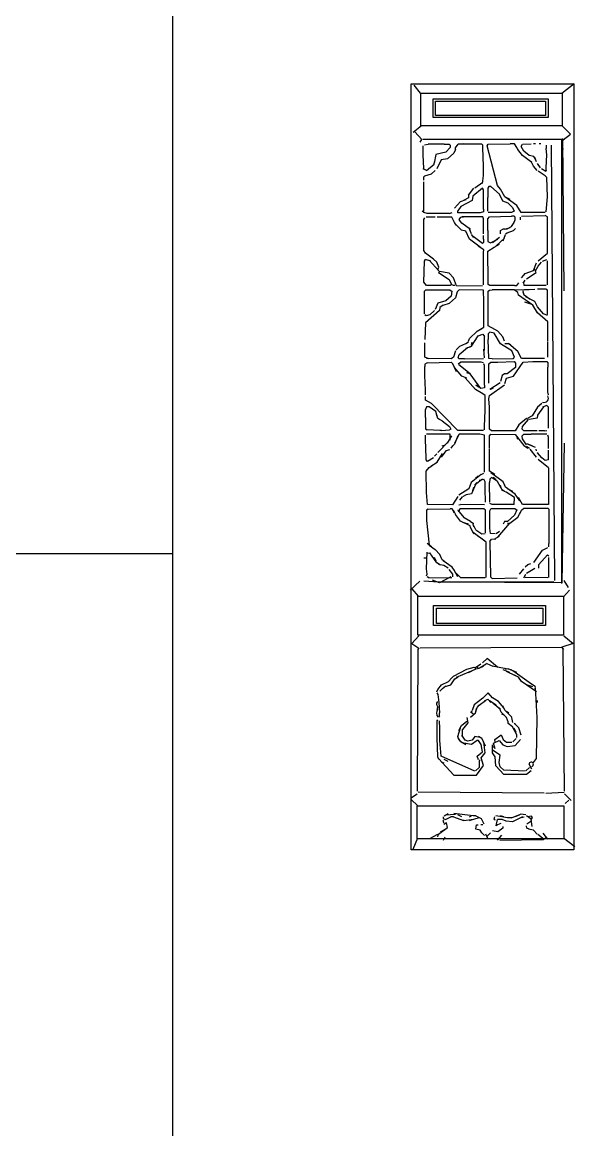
# Model space of a CAD drawing. Extents: x 12262 to 40734, y 30451 to 49613.
# Drawn here: x 34857 to 36654, y 37279 to 40881 of the extents above; entities that cross this region are included whole.
import ezdxf

# ---------------------------------------------------------------- set-up
doc = ezdxf.new("R2010")
doc.units = 0
doc.header["$LTSCALE"] = 0.85
doc.header["$MEASUREMENT"] = 0
doc.layers.get('0').update_dxf_attribs({"linetype": 'CONTINUOUS'})
doc.layers.add('www.cad-blocks.net', color=7, linetype='CONTINUOUS')

# ---------------------------------------------------------------- blocks, each defined once
blk = doc.blocks.new('A$C1A240ADF')
for p, q in [((3.4, 0), (3.4, 2491.6)), ((3.4, 2491.6), (532.2, 2491.6)), ((12.2, 2486.8), (33.2, 2460.7)), ((494, 2460.7), (534.1, 2492.1)), ((532.2, 2491.6), (532.2, 0)), ((34.7, 2354.7), (34.7, 2461)), ((34.7, 2461), (494.9, 2461)), ((494.9, 2461), (494.9, 2354.7)), ((75.6, 2381.4), (75.6, 2442.9)), ((75.6, 2442.9), (448.6, 2442.9)), ((83, 2387.9), (83, 2434.3)), ((83, 2434.3), (440, 2434.3)), ((440, 2434.3), (440, 2387.9)), ((448.6, 2442.9), (448.6, 2381.4)), ((448.6, 2381.4), (75.6, 2381.4)), ((440, 2387.9), (83, 2387.9)), ((36.7, 2354.2), (10.5, 2333.2)), ((494.9, 2354.7), (34.7, 2354.7)), ((521.9, 2328), (494, 2355.9)), ((38.4, 2310.5), (15.7, 2335)), ((33.2, 2301.8), (38.4, 2310.5)), ((494, 2310.5), (41.9, 2310.5)), ((492.8, 2306.5), (492.8, 866.3)), ((497.5, 2277.4), (494, 2310.5)), ((501.6, 1817.7), (496.3, 2313.4)), ((497.5, 2308.8), (521.9, 2328)), ((43.1, 2265.2), (43.1, 2289.6)), ((46.6, 2293.1), (58.9, 2294.8)), ((64.1, 2294.8), (58.9, 2294.8)), ((81.5, 2294.8), (64.1, 2294.8)), ((97.3, 2294.8), (81.5, 2294.8)), ((111.2, 2294.8), (97.3, 2294.8)), ((111.2, 2294.8), (126.9, 2294.8)), ((130.4, 2284.4), (116.5, 2268.6)), ((126.9, 2294.8), (130.4, 2291.3)), ((130.4, 2291.3), (130.4, 2284.4)), ((147.9, 2277.4), (142.6, 2265.2)), ((147.9, 2282.6), (156.6, 2294.8)), ((147.9, 2277.4), (147.9, 2282.6)), ((163.6, 2294.8), (156.6, 2294.8)), ((233.4, 2294.8), (163.6, 2294.8)), ((182.8, 2294.8), (174.1, 2296.6)), ((236.9, 2291.3), (233.4, 2294.8)), ((236.9, 2282.6), (236.9, 2291.3)), ((238.6, 2223.3), (236.9, 2282.6)), ((250.9, 2289.6), (254.4, 2294.8)), ((284, 2160.4), (250.9, 2289.6)), ((254.4, 2294.8), (325.9, 2296.6)), ((339.9, 2296.6), (325.9, 2296.6)), ((346.9, 2284.4), (339.9, 2296.6)), ((353.8, 2272.1), (345.1, 2287.8)), ((366.1, 2258.2), (350.4, 2277.4)), ((360.8, 2287.8), (366.1, 2294.8)), ((369.6, 2272.1), (360.8, 2287.8)), ((366.1, 2294.8), (394, 2296.6)), ((387, 2258.2), (369.6, 2272.1)), ((408, 2296.6), (401, 2296.6)), ((425.4, 2296.6), (420.2, 2296.6)), ((442.9, 2291.3), (442.9, 2280.9)), ((444.6, 2259.9), (442.9, 2280.9)), ((470.8, 875.7), (460.3, 2291.3)), ((43.1, 2259.9), (43.1, 2265.2)), ((44.9, 2216.3), (43.1, 2259.9)), ((83.3, 2261.7), (78.1, 2233.7)), ((78.1, 2230.2), (79.8, 2237.2)), ((116.5, 2268.6), (83.3, 2261.7)), ((100.7, 2244.2), (86.8, 2214.5)), ((121.7, 2247.7), (100.7, 2244.2)), ((142.6, 2265.2), (121.7, 2247.7)), ((395.7, 2235.5), (366.1, 2258.2)), ((402.7, 2254.7), (387, 2258.2)), ((401, 2223.3), (394, 2239)), ((408, 2246), (402.7, 2254.7)), ((411.5, 2237.2), (406.2, 2251.2)), ((442.9, 2218), (444.6, 2259.9)), ((43.1, 2214.5), (44.9, 2216.3)), ((53.6, 2209.3), (43.1, 2214.5)), ((48.4, 2191.8), (69.3, 2198.8)), ((53.6, 2209.3), (78.1, 2230.2)), ((69.3, 2198.8), (81.5, 2209.3)), ((238.6, 2212.8), (238.6, 2223.3)), ((238.6, 2193.6), (238.6, 2212.8)), ((413.2, 2209.3), (401, 2223.3)), ((423.7, 2218), (414.9, 2232)), ((439.4, 2191.8), (416.7, 2207.6)), ((441.1, 2205.8), (427.2, 2214.5)), ((442.9, 2209.3), (441.1, 2205.8)), ((442.9, 2209.3), (442.9, 2218)), ((44.9, 2188.4), (48.4, 2191.8)), ((44.9, 2177.9), (44.9, 2188.4)), ((44.9, 2163.9), (44.9, 2172.6)), ((44.9, 2113.3), (44.9, 2163.9)), ((210.7, 2153.4), (236.9, 2170.9)), ((235.2, 2167.4), (238.6, 2193.6)), ((444.6, 2186.6), (439.4, 2191.8)), ((446.4, 2123.8), (444.6, 2186.6)), ((189.8, 2129), (207.2, 2151.7)), ((189.8, 2129), (189.8, 2120.3)), ((203.7, 2125.5), (202, 2111.5)), ((235.2, 2151.7), (203.7, 2125.5)), ((238.6, 2146.5), (235.2, 2151.7)), ((238.6, 2083.6), (238.6, 2146.5)), ((256.1, 2156.9), (252.6, 2151.7)), ((252.6, 2151.7), (252.6, 2122)), ((263.1, 2156.9), (256.1, 2156.9)), ((291, 2132.5), (263.1, 2156.9)), ((294.5, 2148.2), (284, 2160.4)), ((301.5, 2109.8), (291, 2132.5)), ((308.5, 2123.8), (294.5, 2148.2)), ((44.9, 2097.6), (44.9, 2113.3)), ((44.9, 2076.6), (44.9, 2097.6)), ((144.4, 2087.1), (163.6, 2108.1)), ((165.3, 2092.3), (154.9, 2078.4)), ((163.6, 2108.1), (182.8, 2115)), ((202, 2111.5), (165.3, 2092.3)), ((189.8, 2120.3), (174.1, 2111.5)), ((252.6, 2116.8), (252.6, 2122)), ((252.6, 2088.9), (252.6, 2116.8)), ((318.9, 2102.8), (301.5, 2109.8)), ((346.9, 2095.8), (308.5, 2123.8)), ((325.9, 2115), (312, 2122)), ((318.9, 2102.8), (332.9, 2088.9)), ((360.8, 2073.1), (346.9, 2095.8)), ((442.9, 2074.9), (446.4, 2123.8)), ((44.9, 2073.1), (39.7, 2076.6)), ((55.4, 2069.7), (44.9, 2073.1)), ((44.9, 2050.5), (48.4, 2055.7)), ((81.5, 2057.4), (51.9, 2057.4)), ((128.7, 2069.7), (55.4, 2069.7)), ((135.7, 2057.4), (88.5, 2057.4)), ((128.7, 2069.7), (137.4, 2073.1)), ((144.4, 2040), (135.7, 2057.4)), ((154.9, 2071.4), (154.9, 2078.4)), ((228.2, 2071.4), (154.9, 2071.4)), ((160.1, 2050.5), (165.3, 2057.4)), ((165.3, 2057.4), (174.1, 2059.2)), ((195, 2059.2), (168.8, 2059.2)), ((236.9, 2059.2), (195, 2059.2)), ((238.6, 2074.9), (228.2, 2071.4)), ((238.6, 2052.2), (236.9, 2059.2)), ((238.6, 2083.6), (238.6, 2074.9)), ((252.6, 2081.9), (252.6, 2088.9)), ((252.6, 2076.6), (252.6, 2081.9)), ((252.6, 2052.2), (257.8, 2059.2)), ((329.4, 2073.1), (254.4, 2073.1)), ((257.8, 2059.2), (329.4, 2060.9)), ((338.1, 2076.6), (329.4, 2073.1)), ((338.1, 2060.9), (329.4, 2060.9)), ((332.9, 2088.9), (338.1, 2076.6)), ((341.6, 2057.4), (338.1, 2060.9)), ((341.6, 2048.7), (341.6, 2057.4)), ((359.1, 2048.7), (359.1, 2057.4)), ((367.8, 2073.1), (360.8, 2073.1)), ((362.6, 2060.9), (439.4, 2062.7)), ((439.4, 2073.1), (367.8, 2073.1)), ((446.4, 2059.2), (439.4, 2062.7)), ((446.4, 1940.5), (446.4, 2059.2)), ((44.9, 2045.2), (44.9, 2050.5)), ((44.9, 2026), (44.9, 2045.2)), ((44.9, 2019), (44.9, 2026)), ((44.9, 1987.6), (44.9, 2019)), ((149.6, 2031.3), (144.4, 2040)), ((167.1, 2015.5), (146.1, 2036.5)), ((163.6, 2043.5), (160.1, 2050.5)), ((168.8, 2038.2), (163.6, 2043.5)), ((196.8, 2017.3), (168.8, 2038.2)), ((200.2, 2003.3), (191.5, 2024.3)), ((238.6, 2047), (238.6, 2052.2)), ((238.6, 2020.8), (238.6, 2047)), ((238.6, 2015.5), (238.6, 2020.8)), ((252.6, 2040), (252.6, 2052.2)), ((252.6, 2022.5), (252.6, 2040)), ((252.6, 2013.8), (252.6, 2022.5)), ((294.5, 2013.8), (301.5, 2019)), ((308.5, 2019), (301.5, 2019)), ((308.5, 2019), (325.9, 2024.3)), ((313.7, 2019), (329.4, 2027.8)), ((329.4, 2027.8), (338.1, 2040)), ((336.4, 2036.5), (341.6, 2048.7)), ((336.4, 2013.8), (343.4, 2020.8)), ((44.9, 1949.2), (44.9, 1987.6)), ((181, 2012.1), (167.1, 2015.5)), ((193.3, 1985.9), (181, 2012.1)), ((228.2, 1959.7), (193.3, 1985.9)), ((207.2, 1991.1), (200.2, 2001.6)), ((235.2, 1971.9), (205.5, 1994.6)), ((238.6, 2003.3), (238.6, 2015.5)), ((238.6, 1985.9), (238.6, 1998.1)), ((238.6, 1985.9), (238.6, 1975.4)), ((252.6, 2013.8), (252.6, 1978.9)), ((261.3, 1973.7), (285.8, 1985.9)), ((268.3, 1975.4), (291, 1992.9)), ((280.5, 1964.9), (306.7, 1989.4)), ((294.5, 2003.3), (294.5, 2013.8)), ((303.2, 1980.6), (310.2, 2001.6)), ((310.2, 2003.3), (315.4, 2006.8)), ((315.4, 2006.8), (336.4, 2013.8)), ((50.1, 1940.5), (44.9, 1949.2)), ((240.4, 1951), (221.2, 1963.2)), ((238.6, 1975.4), (235.2, 1971.9)), ((238.6, 1944), (240.4, 1951)), ((252.6, 1978.9), (261.3, 1973.7)), ((252.6, 1947.5), (273.6, 1959.7)), ((252.6, 1926.5), (252.6, 1947.5)), ((273.6, 1959.7), (291, 1970.2)), ((44.9, 1846.2), (46.6, 1914.3)), ((46.6, 1914.3), (50.1, 1919.5)), ((76.3, 1921.3), (50.1, 1940.5)), ((67.6, 1914.3), (50.1, 1919.5)), ((93.8, 1882.9), (62.3, 1917.8)), ((86.8, 1910.8), (76.3, 1921.3)), ((93.8, 1895.1), (86.8, 1910.8)), ((238.6, 1933.5), (238.6, 1944)), ((238.6, 1928.3), (238.6, 1933.5)), ((238.6, 1919.5), (238.6, 1928.3)), ((238.6, 1909.1), (238.6, 1919.5)), ((238.6, 1846.2), (238.6, 1909.1)), ((254.4, 1870.7), (252.6, 1926.5)), ((401, 1884.6), (411.5, 1909.1)), ((416.7, 1916), (446.4, 1940.5)), ((416.7, 1898.6), (427.2, 1910.8)), ((430.7, 1914.3), (444.6, 1919.5)), ((446.4, 1879.4), (446.4, 1916)), ((90.3, 1886.4), (93.8, 1895.1)), ((95.5, 1881.1), (92, 1877.6)), ((92, 1877.6), (126.9, 1855)), ((126.9, 1875.9), (95.5, 1881.1)), ((140.9, 1860.2), (126.9, 1875.9)), ((369.6, 1868.9), (374.8, 1874.2)), ((374.8, 1874.2), (401, 1884.6)), ((378.3, 1856.7), (409.7, 1877.6)), ((409.7, 1877.6), (404.5, 1888.1)), ((408, 1882.9), (416.7, 1898.6)), ((446.4, 1872.4), (446.4, 1879.4)), ((53.6, 1835.8), (44.9, 1846.2)), ((126.9, 1855), (133.9, 1841)), ((133.9, 1839.2), (130.4, 1835.8)), ((140.9, 1835.8), (133.9, 1839.2)), ((151.4, 1834), (140.9, 1860.2)), ((238.6, 1837.5), (238.6, 1851.5)), ((254.4, 1865.4), (254.4, 1870.7)), ((254.4, 1848), (254.4, 1865.4)), ((254.4, 1839.2), (254.4, 1848)), ((259.6, 1835.8), (254.4, 1839.2)), ((346.9, 1835.8), (353.8, 1844.5)), ((362.6, 1860.2), (369.6, 1868.9)), ((367.8, 1842.7), (374.8, 1853.2)), ((371.3, 1835.8), (369.6, 1846.2)), ((446.4, 1842.7), (446.4, 1872.4)), ((446.4, 1837.5), (446.4, 1842.7)), ((46.6, 1816.6), (50.1, 1820)), ((46.6, 1743.2), (46.6, 1816.6)), ((130.4, 1820), (50.1, 1820)), ((130.4, 1835.8), (53.6, 1835.8)), ((133.9, 1800.8), (116.5, 1785.1)), ((130.4, 1820), (135.7, 1816.6)), ((135.7, 1816.6), (133.9, 1800.8)), ((146.1, 1835.8), (140.9, 1835.8)), ((153.1, 1814.8), (147.9, 1795.6)), ((151.4, 1834), (235.2, 1835.8)), ((160.1, 1821.8), (153.1, 1814.8)), ((238.6, 1820), (160.1, 1821.8)), ((240.4, 1783.4), (238.6, 1820)), ((254.4, 1816.6), (257.8, 1820)), ((254.4, 1704.8), (254.4, 1816.6)), ((257.8, 1820), (266.6, 1821.8)), ((339.9, 1835.8), (259.6, 1835.8)), ((273.6, 1821.8), (266.6, 1821.8)), ((322.4, 1821.8), (273.6, 1821.8)), ((331.2, 1821.8), (322.4, 1821.8)), ((338.1, 1821.8), (331.2, 1821.8)), ((338.1, 1821.8), (406.2, 1823.5)), ((350.4, 1813.1), (338.1, 1821.8)), ((339.9, 1835.8), (346.9, 1835.8)), ((352.1, 1804.3), (350.4, 1813.1)), ((399.2, 1771.2), (352.1, 1804.3)), ((371.3, 1804.3), (367.8, 1818.3)), ((371.3, 1804.3), (367.8, 1813.1)), ((369.6, 1821.8), (406.2, 1823.5)), ((442.9, 1835.8), (371.3, 1835.8)), ((390.5, 1790.4), (371.3, 1804.3)), ((441.1, 1823.5), (414.9, 1823.5)), ((446.4, 1820), (441.1, 1823.5)), ((446.4, 1811.3), (446.4, 1820)), ((446.4, 1806.1), (446.4, 1811.3)), ((446.4, 1786.9), (446.4, 1806.1)), ((90.3, 1778.2), (81.5, 1757.2)), ((116.5, 1785.1), (90.3, 1778.2)), ((107.7, 1771.2), (97.3, 1764.2)), ((107.7, 1771.2), (128.7, 1778.2)), ((147.9, 1795.6), (128.7, 1778.2)), ((240.4, 1778.2), (240.4, 1783.4)), ((240.4, 1750.2), (240.4, 1778.2)), ((392.2, 1774.7), (373, 1781.6)), ((406.2, 1783.4), (376.5, 1799.1)), ((414.9, 1746.7), (399.2, 1771.2)), ((406.2, 1783.4), (401, 1785.1)), ((414.9, 1765.9), (406.2, 1783.4)), ((434.1, 1743.2), (414.9, 1765.9)), ((446.4, 1741.5), (446.4, 1786.9)), ((51.9, 1736.3), (48.4, 1739.7)), ((95.5, 1753.7), (50.1, 1713.6)), ((64.1, 1739.7), (51.9, 1736.3)), ((79.8, 1753.7), (64.1, 1739.7)), ((97.3, 1764.2), (95.5, 1753.7)), ((240.4, 1704.8), (240.4, 1750.2)), ((448.1, 1717.1), (414.9, 1746.7)), ((446.4, 1738), (434.1, 1743.2)), ((50.1, 1713.6), (48.4, 1659.5)), ((217.7, 1687.4), (240.4, 1699.6)), ((228.2, 1692.6), (236.9, 1697.9)), ((240.4, 1699.6), (240.4, 1704.8)), ((285.8, 1687.4), (254.4, 1704.8)), ((270.1, 1696.1), (259.6, 1701.3)), ((448.1, 1708.3), (448.1, 1717.1)), ((448.1, 1699.6), (448.1, 1708.3)), ((448.1, 1694.4), (448.1, 1699.6)), ((448.1, 1654.2), (448.1, 1694.4)), ((189.8, 1654.2), (193.3, 1662.9)), ((193.3, 1662.9), (217.7, 1687.4)), ((200.2, 1638.5), (221.2, 1671.7)), ((221.2, 1671.7), (236.9, 1676.9)), ((236.9, 1676.9), (242.1, 1669.9)), ((242.1, 1624.5), (242.1, 1669.9)), ((259.6, 1683.9), (254.4, 1678.7)), ((254.4, 1678.7), (254.4, 1659.5)), ((256.1, 1598.4), (254.4, 1659.5)), ((273.6, 1680.4), (259.6, 1683.9)), ((294.5, 1645.5), (273.6, 1680.4)), ((301.5, 1668.2), (285.8, 1687.4)), ((306.7, 1654.2), (301.5, 1668.2)), ((48.4, 1640.3), (48.4, 1649)), ((48.4, 1635), (48.4, 1640.3)), ((48.4, 1619.3), (48.4, 1635)), ((147.9, 1622.8), (140.9, 1601.9)), ((149.6, 1626.3), (161.8, 1638.5)), ((160.1, 1610.6), (186.3, 1633.3)), ((161.8, 1638.5), (181, 1647.2)), ((181, 1647.2), (189.8, 1652.5)), ((182.8, 1631.5), (196.8, 1636.8)), ((193.3, 1635), (200.2, 1638.5)), ((200.2, 1643.7), (202, 1650.7)), ((242.1, 1600.1), (240.4, 1628)), ((331.2, 1622.8), (294.5, 1645.5)), ((320.7, 1645.5), (308.5, 1645.5)), ((327.7, 1642), (318.9, 1647.2)), ((350.4, 1621.1), (320.7, 1645.5)), ((339.9, 1601.9), (331.2, 1622.8)), ((362.6, 1598.4), (350.4, 1621.1)), ((448.1, 1647.2), (448.1, 1652.5)), ((448.1, 1636.8), (448.1, 1647.2)), ((448.1, 1601.9), (448.1, 1636.8)), ((48.4, 1601.9), (48.4, 1619.3)), ((60.6, 1596.6), (48.4, 1601.9)), ((133.9, 1596.6), (53.6, 1598.4)), ((55.4, 1584.4), (133.9, 1586.1)), ((140.9, 1601.9), (133.9, 1596.6)), ((139.1, 1580.9), (133.9, 1586.1)), ((156.6, 1600.1), (160.1, 1610.6)), ((160.1, 1596.6), (156.6, 1600.1)), ((156.6, 1580.9), (163.6, 1586.1)), ((170.6, 1596.6), (160.1, 1596.6)), ((172.3, 1586.1), (163.6, 1586.1)), ((177.5, 1596.6), (170.6, 1596.6)), ((188, 1586.1), (172.3, 1586.1)), ((177.5, 1596.6), (238.6, 1598.4)), ((200.2, 1586.1), (188, 1586.1)), ((217.7, 1586.1), (200.2, 1586.1)), ((222.9, 1586.1), (217.7, 1586.1)), ((231.7, 1586.1), (222.9, 1586.1)), ((238.6, 1584.4), (231.7, 1586.1)), ((266.6, 1596.6), (256.1, 1598.4)), ((256.1, 1580.9), (263.1, 1586.1)), ((263.1, 1586.1), (285.8, 1586.1)), ((266.6, 1596.6), (336.4, 1598.4)), ((285.8, 1586.1), (338.1, 1587.9)), ((336.4, 1598.4), (339.9, 1601.9)), ((336.4, 1540.8), (367.8, 1586.1)), ((338.1, 1587.9), (343.4, 1582.7)), ((371.3, 1598.4), (362.6, 1598.4)), ((367.8, 1586.1), (399.2, 1587.9)), ((413.2, 1598.4), (371.3, 1598.4)), ((399.2, 1587.9), (444.6, 1587.9)), ((437.6, 1598.4), (414.9, 1598.4)), ((444.6, 1587.9), (448.1, 1584.4)), ((55.4, 1584.4), (48.4, 1579.2)), ((48.4, 1579.2), (48.4, 1572.2)), ((48.4, 1556.5), (48.4, 1572.2)), ((48.4, 1542.5), (48.4, 1556.5)), ((151.4, 1554.7), (139.1, 1580.9)), ((168.8, 1540.8), (144.4, 1568.7)), ((195, 1547.7), (158.3, 1577.4)), ((195, 1547.7), (184.5, 1551.2)), ((242.1, 1575.7), (240.4, 1580.9)), ((242.1, 1516.3), (242.1, 1575.7)), ((256.1, 1518.1), (256.1, 1580.9)), ((343.4, 1568.7), (315.4, 1547.7)), ((343.4, 1582.7), (343.4, 1568.7)), ((448.1, 1584.4), (448.1, 1570.4)), ((448.1, 1539), (448.1, 1570.4)), ((50.1, 1495.4), (48.4, 1542.5)), ((184.5, 1533.8), (168.8, 1540.8)), ((212.5, 1497.1), (179.3, 1535.5)), ((229.9, 1500.6), (195, 1547.7)), ((242.1, 1511.1), (242.1, 1516.3)), ((257.8, 1477.9), (306.7, 1512.8)), ((259.6, 1498.9), (292.8, 1519.8)), ((299.7, 1542.5), (294.5, 1523.3)), ((306.7, 1547.7), (299.7, 1542.5)), ((315.4, 1547.7), (306.7, 1547.7)), ((308.5, 1516.3), (313.7, 1533.8)), ((313.7, 1533.8), (336.4, 1540.8)), ((448.1, 1532), (448.1, 1539)), ((448.1, 1511.1), (448.1, 1532)), ((50.1, 1479.7), (50.1, 1495.4)), ((236.9, 1483.2), (212.5, 1497.1)), ((224.7, 1504.1), (214.2, 1511.1)), ((242.1, 1502.4), (229.9, 1500.6)), ((243.9, 1477.9), (236.9, 1483.2)), ((242.1, 1511.1), (242.1, 1502.4)), ((243.9, 1469.2), (243.9, 1477.9)), ((256.1, 1467.4), (257.8, 1477.9)), ((263.1, 1498.9), (271.8, 1502.4)), ((448.1, 1490.1), (448.1, 1511.1)), ((449.9, 1479.7), (448.1, 1490.1)), ((50.1, 1462.2), (50.1, 1474.4)), ((69.3, 1451.7), (50.1, 1462.2)), ((53.6, 1441.3), (50.1, 1432.5)), ((62.3, 1441.3), (53.6, 1441.3)), ((83.3, 1425.6), (62.3, 1441.3)), ((154.9, 1364.5), (69.3, 1451.7)), ((243.9, 1441.3), (243.9, 1469.2)), ((243.9, 1429), (243.9, 1441.3)), ((257.8, 1439.5), (256.1, 1467.4)), ((428.9, 1451.7), (414.9, 1439.5)), ((434.1, 1441.3), (414.9, 1413.3)), ((444.6, 1444.8), (430.7, 1439.5)), ((449.9, 1439.5), (444.6, 1444.8)), ((50.1, 1406.4), (50.1, 1432.5)), ((50.1, 1406.4), (50.1, 1369.7)), ((88.5, 1409.8), (83.3, 1425.6)), ((90.3, 1402.9), (86.8, 1415.1)), ((242.1, 1378.4), (243.9, 1429)), ((257.8, 1434.3), (257.8, 1439.5)), ((257.8, 1368), (257.8, 1434.3)), ((397.5, 1411.6), (383.5, 1404.6)), ((414.9, 1439.5), (397.5, 1411.6)), ((414.9, 1413.3), (413.2, 1404.6)), ((449.9, 1371.4), (449.9, 1439.5)), ((50.1, 1369.7), (55.4, 1366.2)), ((95.5, 1399.4), (90.3, 1402.9)), ((104.2, 1395.9), (95.5, 1399.4)), ((104.2, 1395.9), (128.7, 1376.7)), ((128.7, 1376.7), (132.2, 1368)), ((242.1, 1366.2), (242.1, 1378.4)), ((353.8, 1381.9), (341.6, 1362.7)), ((378.3, 1402.9), (353.8, 1381.9)), ((364.3, 1368), (366.1, 1376.7)), ((366.1, 1376.7), (385.3, 1399.4)), ((385.3, 1399.4), (378.3, 1402.9)), ((413.2, 1404.6), (387, 1399.4)), ((50.1, 1343.5), (50.1, 1348.8)), ((50.1, 1334.8), (50.1, 1343.5)), ((51.9, 1275.4), (50.1, 1334.8)), ((130.4, 1352.2), (53.6, 1352.2)), ((97.3, 1364.5), (55.4, 1366.2)), ((102.5, 1364.5), (97.3, 1364.5)), ((102.5, 1364.5), (128.7, 1366.2)), ((121.7, 1322.6), (135.7, 1347)), ((132.2, 1368), (128.7, 1366.2)), ((130.4, 1333), (130.4, 1352.2)), ((160.1, 1352.2), (144.4, 1322.6)), ((154.9, 1347), (144.4, 1319.1)), ((238.6, 1364.5), (154.9, 1364.5)), ((167.1, 1352.2), (160.1, 1352.2)), ((179.3, 1352.2), (167.1, 1352.2)), ((184.5, 1352.2), (179.3, 1352.2)), ((212.5, 1352.2), (184.5, 1352.2)), ((221.2, 1352.2), (212.5, 1352.2)), ((226.4, 1352.2), (221.2, 1352.2)), ((242.1, 1348.8), (226.4, 1352.2)), ((242.1, 1338.3), (242.1, 1348.8)), ((242.1, 1292.9), (242.1, 1338.3)), ((264.8, 1362.7), (257.8, 1368)), ((257.8, 1347), (263.1, 1352.2)), ((257.8, 1305.1), (257.8, 1347)), ((263.1, 1352.2), (341.6, 1350.5)), ((298, 1362.7), (264.8, 1362.7)), ((303.2, 1362.7), (298, 1362.7)), ((308.5, 1362.7), (303.2, 1362.7)), ((341.6, 1362.7), (308.5, 1362.7)), ((341.6, 1350.5), (369.6, 1315.6)), ((350.4, 1334.8), (346.9, 1345.3)), ((369.6, 1362.7), (364.3, 1368)), ((364.3, 1347), (369.6, 1352.2)), ((366.1, 1336.5), (364.3, 1347)), ((378.3, 1317.3), (366.1, 1336.5)), ((413.2, 1362.7), (369.6, 1362.7)), ((369.6, 1352.2), (394, 1352.2)), ((444.6, 1352.2), (394, 1352.2)), ((432.4, 1362.7), (418.4, 1362.7)), ((437.6, 1362.7), (432.4, 1362.7)), ((437.6, 1362.7), (444.6, 1364.5)), ((449.9, 1341.8), (448.1, 1348.8)), ((449.9, 1319.1), (449.9, 1341.8)), ((90.3, 1292.9), (125.2, 1327.8)), ((116.5, 1298.1), (100.7, 1277.2)), ((104.2, 1313.8), (114.7, 1317.3)), ((128.7, 1301.6), (116.5, 1298.1)), ((133.9, 1306.9), (139.1, 1313.8)), ((144.4, 1319.1), (139.1, 1313.8)), ((257.8, 1271.9), (257.8, 1303.4)), ((369.6, 1315.6), (383.5, 1306.9)), ((388.8, 1305.1), (378.3, 1312.1)), ((408, 1308.6), (380, 1320.8)), ((397.5, 1313.8), (383.5, 1319.1)), ((411.5, 1277.2), (390.5, 1303.4)), ((411.5, 1298.1), (409.7, 1303.4)), ((449.9, 1305.1), (449.9, 1319.1)), ((449.9, 1292.9), (449.9, 1299.9)), ((501, 1322.6), (494, 868.7)), ((51.9, 1268.5), (51.9, 1275.4)), ((57.1, 1263.2), (51.9, 1268.5)), ((76.3, 1275.4), (57.1, 1263.2)), ((67.6, 1247.5), (88.5, 1261.5)), ((79.8, 1280.7), (86.8, 1287.7)), ((88.5, 1261.5), (106, 1289.4)), ((242.1, 1287.7), (242.1, 1292.9)), ((242.1, 1228.3), (242.1, 1287.7)), ((257.8, 1256.2), (257.8, 1278.9)), ((418.4, 1285.9), (414.9, 1292.9)), ((428.9, 1275.4), (414.9, 1291.1)), ((449.9, 1242.3), (416.7, 1270.2)), ((439.4, 1266.7), (428.9, 1275.4)), ((449.9, 1268.5), (439.4, 1266.7)), ((449.9, 1287.7), (449.9, 1292.9)), ((449.9, 1268.5), (449.9, 1287.7)), ((51.9, 1231.8), (62.3, 1244)), ((53.6, 1162), (51.9, 1231.8)), ((62.3, 1244), (71.1, 1249.3)), ((231.7, 1221.3), (240.4, 1224.8)), ((257.8, 1242.3), (257.8, 1256.2)), ((257.8, 1231.8), (257.8, 1242.3)), ((275.3, 1221.3), (257.8, 1231.8)), ((303.2, 1196.9), (263.1, 1226.6)), ((449.9, 1242.3), (449.9, 1123.6)), ((198.5, 1195.1), (191.5, 1174.2)), ((231.7, 1221.3), (198.5, 1195.1)), ((210.7, 1186.4), (217.7, 1195.1)), ((212.5, 1209.1), (221.2, 1216.1)), ((235.2, 1205.6), (212.5, 1188.2)), ((224.7, 1202.1), (240.4, 1205.6)), ((243.9, 1196.9), (240.4, 1205.6)), ((243.9, 1181.2), (243.9, 1196.9)), ((259.6, 1205.6), (257.8, 1195.1)), ((259.6, 1130.6), (257.8, 1195.1)), ((264.8, 1210.9), (259.6, 1205.6)), ((284, 1198.6), (264.8, 1210.9)), ((280.5, 1203.9), (270.1, 1210.9)), ((301.5, 1167.2), (284, 1198.6)), ((310.2, 1179.4), (303.2, 1196.9)), ((57.1, 1123.6), (53.6, 1162)), ((191.5, 1174.2), (158.3, 1153.3)), ((182.8, 1155), (170.6, 1148)), ((200.2, 1158.5), (182.8, 1155)), ((212.5, 1188.2), (200.2, 1158.5)), ((203.7, 1169), (207.2, 1179.4)), ((243.9, 1174.2), (243.9, 1181.2)), ((245.6, 1130.6), (243.9, 1174.2)), ((296.2, 1177.7), (294.5, 1184.7)), ((306.7, 1165.5), (299.7, 1170.7)), ((310.2, 1179.4), (306.7, 1188.2)), ((312, 1163.7), (306.7, 1165.5)), ((341.6, 1156.7), (310.2, 1179.4)), ((339.9, 1146.3), (312, 1163.7)), ((334.6, 1165.5), (317.2, 1174.2)), ((357.3, 1135.8), (341.6, 1156.7)), ((139.1, 1121.8), (57.1, 1123.6)), ((139.1, 1121.8), (156.6, 1149.8)), ((158.3, 1121.8), (163.6, 1123.6)), ((161.8, 1137.5), (170.6, 1148)), ((242.1, 1121.8), (163.6, 1123.6)), ((266.6, 1123.6), (259.6, 1127.1)), ((338.1, 1123.6), (266.6, 1123.6)), ((338.1, 1123.6), (339.9, 1146.3)), ((366.1, 1123.6), (352.1, 1146.3)), ((449.9, 1123.6), (366.1, 1123.6)), ((58.9, 1107.9), (53.6, 1104.4)), ((53.6, 1104.4), (53.6, 1071.2)), ((58.9, 1107.9), (130.4, 1109.6)), ((137.4, 1109.6), (130.4, 1109.6)), ((144.4, 1095.6), (137.4, 1109.6)), ((151.4, 1085.2), (140.9, 1104.4)), ((163.6, 1069.5), (147.9, 1090.4)), ((158.3, 1099.1), (156.6, 1106.1)), ((161.8, 1109.6), (158.3, 1100.9)), ((158.3, 1100.9), (175.8, 1079.9)), ((240.4, 1109.6), (161.8, 1109.6)), ((245.6, 1104.4), (240.4, 1109.6)), ((245.6, 1031.1), (245.6, 1104.4)), ((259.6, 1102.6), (263.1, 1109.6)), ((259.6, 1078.2), (259.6, 1102.6)), ((341.6, 1109.6), (263.1, 1109.6)), ((339.9, 1088.7), (317.2, 1067.7)), ((324.2, 1062.5), (350.4, 1081.7)), ((346.9, 1106.1), (339.9, 1088.7)), ((341.6, 1109.6), (346.9, 1106.1)), ((350.4, 1081.7), (355.6, 1092.2)), ((355.6, 1092.2), (359.1, 1097.4)), ((359.1, 1097.4), (362.6, 1104.4)), ((362.6, 1104.4), (369.6, 1111.4)), ((369.6, 1111.4), (448.1, 1111.4)), ((448.1, 1111.4), (451.6, 1107.9)), ((451.6, 1107.9), (451.6, 996.2)), ((53.6, 1071.2), (62.3, 990.9)), ((195, 1053.8), (163.6, 1069.5)), ((196.8, 1067.7), (175.8, 1079.9)), ((189.8, 1059), (175.8, 1064.2)), ((196.8, 1048.5), (195, 1053.8)), ((196.8, 1067.7), (205.5, 1062.5)), ((205.5, 1032.8), (196.8, 1048.5)), ((205.5, 1062.5), (205.5, 1059)), ((207.2, 1050.3), (205.5, 1059)), ((214.2, 1041.5), (207.2, 1053.8)), ((259.6, 1073), (259.6, 1078.2)), ((259.6, 1052), (259.6, 1073)), ((259.6, 1046.8), (259.6, 1052)), ((261.3, 1029.3), (259.6, 1046.8)), ((285.8, 1017.1), (324.2, 1062.5)), ((306.7, 1067.7), (303.2, 1059)), ((317.2, 1067.7), (306.7, 1067.7)), ((318.9, 1059), (318.9, 1064.2)), ((209, 1027.6), (203.7, 1034.6)), ((247.4, 1001.4), (205.5, 1032.8)), ((214.2, 1041.5), (233.4, 1027.6)), ((236.9, 1010.1), (221.2, 1018.8)), ((233.4, 1027.6), (243.9, 1029.3)), ((259.6, 1003.1), (264.8, 1010.1)), ((277, 1027.6), (261.3, 1029.3)), ((264.8, 1010.1), (278.8, 1011.9)), ((273.6, 1010.1), (291, 1020.6)), ((280.5, 1029.3), (291, 1036.3)), ((69.3, 985.7), (55.4, 996.2)), ((62.3, 990.9), (81.5, 977)), ((97.3, 961.2), (81.5, 977)), ((247.4, 942), (247.4, 1001.4)), ((259.6, 1003.1), (261.3, 887.9)), ((402.7, 935.1), (430.7, 975.2)), ((430.7, 975.2), (448.1, 983.9)), ((451.6, 985.7), (451.6, 996.2)), ((51.9, 949), (44.9, 949)), ((53.6, 914.1), (55.4, 968.2)), ((55.4, 964.7), (64.1, 966.5)), ((86.8, 933.3), (64.1, 966.5)), ((85, 938.6), (79.8, 950.8)), ((104.2, 943.8), (97.3, 961.2)), ((111.2, 938.6), (104.2, 943.8)), ((137.4, 919.4), (107.7, 940.3)), ((247.4, 919.4), (247.4, 942)), ((418.4, 928.1), (446.4, 959.5)), ((446.4, 959.5), (451.6, 956)), ((451.6, 943.8), (451.6, 950.8)), ((451.6, 924.6), (451.6, 943.8)), ((55.4, 896.7), (53.6, 914.1)), ((99, 926.3), (86.8, 933.3)), ((109.5, 924.6), (92, 928.1)), ((123.4, 915.9), (109.5, 924.6)), ((139.1, 896.7), (126.9, 912.4)), ((144.4, 908.9), (137.4, 919.4)), ((154.9, 887.9), (142.6, 912.4)), ((247.4, 886.2), (247.4, 919.4)), ((355.6, 896.7), (369.6, 914.1)), ((374.8, 921.1), (383.5, 928.1)), ((378.3, 900.1), (406.2, 915.9)), ((383.5, 928.1), (392.2, 931.6)), ((418.4, 915.9), (418.4, 928.1)), ((451.6, 912.4), (451.6, 924.6)), ((451.6, 903.6), (451.6, 912.4)), ((451.6, 886.2), (451.6, 903.6)), ((0, 844.3), (31.4, 874)), ((92, 870.5), (44.9, 874)), ((53.6, 891.4), (55.4, 896.7)), ((60.6, 884.4), (55.4, 887.9)), ((60.6, 884.4), (135.7, 886.2)), ((96, 868.7), (73.3, 877.5)), ((97.3, 870.5), (92, 870.5)), ((132.7, 887.9), (96, 868.7)), ((104.2, 870.5), (97.3, 870.5)), ((121.7, 870.5), (104.2, 870.5)), ((494, 868.7), (120.4, 870.5)), ((216, 870.5), (121.7, 870.5)), ((139.1, 887.9), (139.1, 896.7)), ((165.3, 884.4), (149.6, 900.1)), ((243.9, 884.4), (165.3, 884.4)), ((228.2, 870.5), (216, 870.5)), ((467.3, 872.2), (228.2, 870.5)), ((261.3, 887.9), (266.6, 882.7)), ((266.6, 882.7), (348.6, 884.4)), ((369.6, 884.4), (376.5, 896.7)), ((448.1, 884.4), (374.8, 886.2)), ((514.9, 853), (501, 875.7)), ((27.9, 825.1), (7, 849.5)), ((499.2, 823.3), (518.4, 844.3)), ((25.1, 698.5), (25.1, 824.9)), ((25.1, 824.9), (498.8, 824.9)), ((76.5, 729.8), (76.5, 795)), ((76.5, 795), (440.9, 795)), ((440.9, 795), (440.9, 729.8)), ((498.8, 824.9), (498.8, 698.5)), ((85.6, 736.9), (85.6, 785.9)), ((85.6, 785.9), (432.1, 785.9)), ((432.1, 785.9), (432.1, 736.9)), ((440.9, 729.8), (76.5, 729.8)), ((432.1, 736.9), (85.6, 736.9)), ((28.5, 696.8), (5.5, 671.9)), ((498.8, 698.5), (25.1, 698.5)), ((500.4, 696.8), (530.8, 671.9)), ((5.5, 671.9), (28.5, 655.9)), ((24.4, 191.5), (26.2, 652.3)), ((26.2, 652.3), (29.7, 657.5)), ((33.2, 657.5), (492.2, 659.3)), ((492.2, 659.3), (499.2, 652.3)), ((530.8, 671.9), (493.5, 659.3)), ((502.7, 191.5), (497.5, 655.8)), ((250.9, 622.6), (235.2, 608.6)), ((284, 594.7), (250.9, 622.6)), ((140.9, 565), (184.5, 587.7)), ((151.4, 561.5), (212.5, 587.7)), ((184.5, 587.7), (209, 594.7)), ((189.8, 577.2), (202, 582.5)), ((209, 594.7), (214.2, 589.4)), ((212.5, 592.9), (229.9, 605.2)), ((214.2, 589.4), (224.7, 591.2)), ((221.2, 591.2), (216, 596.4)), ((224.7, 591.2), (238.6, 598.2)), ((228.2, 592.9), (247.4, 605.2)), ((263.1, 599.9), (249.1, 606.9)), ((270.1, 596.4), (263.1, 599.9)), ((329.4, 586), (266.6, 598.2)), ((324.2, 577.2), (303.2, 586)), ((312, 586), (310.2, 591.2)), ((343.4, 566.8), (313.7, 580.7)), ((346.9, 577.2), (318.9, 589.4)), ((387, 544.1), (334.6, 582.5)), ((102.5, 537.1), (125.2, 547.6)), ((125.2, 547.6), (135.7, 559.8)), ((132.2, 537.1), (146.1, 556.3)), ((135.7, 559.8), (140.9, 565)), ((146.1, 556.3), (156.6, 563.3)), ((352.1, 561.5), (339.9, 568.5)), ((362.6, 547.6), (352.1, 561.5)), ((411.5, 514.4), (362.6, 547.6)), ((408, 530.1), (387, 544.1)), ((86.8, 514.4), (90.3, 521.4)), ((86.8, 510.9), (90.3, 505.7)), ((90.3, 521.4), (102.5, 537.1)), ((90.3, 505.7), (93.8, 479.5)), ((97.3, 516.1), (106, 524.9)), ((106, 524.9), (116.5, 533.6)), ((111.2, 530.1), (132.2, 537.1)), ((254.4, 510.9), (236.9, 493.4)), ((268.3, 495.2), (254.4, 510.9)), ((399.2, 530.1), (378.3, 537.1)), ((408, 528.4), (404.5, 524.9)), ((413.2, 430.6), (408, 528.4)), ((86.8, 477.7), (90.3, 483)), ((86.8, 472.5), (86.8, 477.7)), ((90.3, 465.5), (86.8, 472.5)), ((93.8, 479.5), (95.5, 446.3)), ((209, 472.5), (202, 453.3)), ((236.9, 493.4), (209, 472.5)), ((217.7, 463.8), (224.7, 470.7)), ((224.7, 470.7), (245.6, 486.5)), ((242.1, 484.7), (252.6, 489.9)), ((252.6, 489.9), (263.1, 479.5)), ((280.5, 470.7), (257.8, 484.7)), ((287.5, 483), (268.3, 495.2)), ((294.5, 456.8), (270.1, 476)), ((305, 462), (287.5, 483)), ((308.5, 455), (301.5, 469)), ((414.9, 479.5), (414.9, 486.5)), ((86.8, 446.3), (90.3, 458.5)), ((88.5, 437.6), (86.8, 446.3)), ((88.5, 453.3), (90.3, 465.5)), ((92, 432.3), (88.5, 437.6)), ((90.3, 465.5), (95.5, 463.8)), ((95.5, 435.8), (92, 432.3)), ((95.5, 435.8), (95.5, 446.3)), ((205.5, 442.8), (196.8, 448.1)), ((196.8, 432.3), (212.5, 446.3)), ((200.2, 448.1), (202, 453.3)), ((212.5, 446.3), (217.7, 463.8)), ((214.2, 451.5), (216, 460.3)), ((296.2, 448.1), (291, 462)), ((313.7, 430.6), (296.2, 448.1)), ((308.5, 437.6), (298, 441.1)), ((331.2, 432.3), (308.5, 455)), ((320.7, 444.6), (313.7, 449.8)), ((88.5, 420.1), (90.3, 423.6)), ((88.5, 413.1), (88.5, 420.1)), ((88.5, 371.3), (88.5, 413.1)), ((95.5, 414.9), (95.5, 420.1)), ((97.3, 400.9), (95.5, 414.9)), ((97.3, 355.5), (97.3, 400.9)), ((154.9, 369.5), (163.6, 397.4)), ((158.3, 388.7), (167.1, 404.4)), ((167.1, 404.4), (184.5, 418.4)), ((188, 413.1), (170.6, 392.2)), ((184.5, 430.6), (188, 413.1)), ((317.2, 421.9), (313.7, 430.6)), ((318.9, 416.6), (317.2, 421.9)), ((318.9, 411.4), (318.9, 416.6)), ((332.9, 400.9), (318.9, 411.4)), ((334.6, 414.9), (331.2, 430.6)), ((346.9, 374.7), (332.9, 400.9)), ((343.4, 407.9), (338.1, 411.4)), ((353.8, 397.4), (343.4, 407.9)), ((360.8, 373), (353.8, 397.4)), ((411.5, 297.9), (413.2, 430.6)), ((88.5, 364.3), (88.5, 371.3)), ((90.3, 303.2), (88.5, 364.3)), ((160.1, 357.3), (154.9, 369.5)), ((165.3, 352.1), (156.6, 364.3)), ((179.3, 357.3), (168.8, 373)), ((170.6, 367.8), (170.6, 392.2)), ((210.7, 369.5), (202, 357.3)), ((228.2, 366), (210.7, 369.5)), ((233.4, 362.5), (222.9, 369.5)), ((240.4, 350.3), (233.4, 362.5)), ((275.3, 359), (296.2, 374.7)), ((296.2, 374.7), (303.2, 359)), ((334.6, 352.1), (345.1, 362.5)), ((345.1, 381.7), (338.1, 395.7)), ((346.9, 366), (346.9, 374.7)), ((99, 331.1), (97.3, 355.5)), ((100.7, 304.9), (99, 331.1)), ((181, 341.6), (165.3, 352.1)), ((200.2, 343.3), (168.8, 348.6)), ((188, 353.8), (179.3, 357.3)), ((202, 357.3), (188, 353.8)), ((217.7, 355.5), (200.2, 343.3)), ((222.9, 355.5), (217.7, 355.5)), ((231.7, 343.3), (222.9, 355.5)), ((235.2, 318.9), (231.7, 343.3)), ((245.6, 338.1), (238.6, 352.1)), ((243.9, 315.4), (240.4, 350.3)), ((268.3, 315.4), (268.3, 341.6)), ((275.3, 334.6), (270.1, 334.6)), ((271.8, 346.8), (289.3, 355.5)), ((277, 329.4), (271.8, 346.8)), ((277, 352.1), (275.3, 359)), ((289.3, 355.5), (301.5, 341.6)), ((301.5, 341.6), (315.4, 336.3)), ((303.2, 359), (313.7, 350.3)), ((313.7, 350.3), (331.2, 350.3)), ((315.4, 336.3), (341.6, 339.8)), ((341.6, 339.8), (359.1, 359)), ((93.8, 294.5), (90.3, 303.2)), ((92, 297.9), (142.6, 243.8)), ((210.7, 256), (100.7, 304.9)), ((123.4, 287.5), (111.2, 294.5)), ((217.7, 304.9), (235.2, 318.9)), ((222.9, 292.7), (217.7, 304.9)), ((224.7, 291), (224.7, 268.3)), ((228.2, 291), (224.7, 291)), ((231.7, 299.7), (243.9, 315.4)), ((238.6, 275.2), (231.7, 299.7)), ((292.8, 308.4), (268.3, 324.1)), ((277, 303.2), (268.3, 315.4)), ((278.8, 273.5), (277, 303.2)), ((289.3, 284), (292.8, 308.4)), ((401, 284), (411.5, 297.9)), ((111.2, 282.2), (102.5, 285.7)), ((224.7, 268.3), (212.5, 257.8)), ((216, 243.8), (238.6, 275.2)), ((305, 245.6), (278.8, 273.5)), ((292.8, 270), (289.3, 284)), ((305, 259.5), (292.8, 270)), ((374.8, 256), (305, 259.5)), ((376.5, 257.8), (388.8, 268.3)), ((394, 257.8), (378.3, 245.6)), ((395.7, 263), (387, 278.7)), ((390.5, 257.8), (394, 257.8)), ((142.6, 243.8), (216, 243.8)), ((378.3, 245.6), (305, 245.6)), ((5.2, 170.5), (22.7, 182.7)), ((436.4, 184.5), (26.2, 188)), ((441.6, 184.5), (501, 188)), ((502.7, 182.7), (523.6, 161.1)), ((24.4, 144.3), (5.2, 163.5)), ((516.7, 161.8), (504.5, 151.3)), ((23.2, 36.3), (23.2, 143.1)), ((23.2, 143.1), (500.4, 143.1)), ((111.2, 111.2), (123.4, 118.2)), ((114.7, 114.7), (147.9, 116.4)), ((205.5, 111.2), (142.6, 118.2)), ((168.8, 107.7), (154.9, 114.7)), ((193.3, 107.7), (200.2, 111.2)), ((214.2, 111.2), (205.5, 111.2)), ((214.2, 111.2), (231.7, 102.4)), ((317.2, 104.2), (278.8, 111.2)), ((305, 107.7), (294.5, 111.2)), ((329.4, 104.2), (359.1, 116.4)), ((341.6, 109.4), (355.6, 114.7)), ((376.5, 114.7), (359.1, 116.4)), ((394, 100.7), (378.3, 111.2)), ((385.3, 109.4), (392.2, 111.2)), ((392.2, 111.2), (397.5, 105.9)), ((500.4, 143.1), (500.4, 36.3)), ((92, 51.8), (121.7, 72.8)), ((107.7, 107.7), (107.7, 102.4)), ((107.7, 102.4), (114.7, 99)), ((107.7, 93.7), (109.5, 97.2)), ((111.2, 88.5), (107.7, 93.7)), ((118.2, 88.5), (109.5, 83.2)), ((114.7, 99), (132.2, 107.7)), ((121.7, 72.8), (118.2, 88.5)), ((140.9, 107.7), (132.2, 107.7)), ((140.9, 107.7), (174.1, 95.5)), ((175.8, 95.5), (168.8, 97.2)), ((174.1, 95.5), (207.2, 100.7)), ((193.3, 95.5), (214.2, 102.4)), ((214.2, 102.4), (222.9, 104.2)), ((214.2, 67.5), (216, 81.5)), ((216, 81.5), (221.2, 81.5)), ((236.9, 81.5), (229.9, 81.5)), ((231.7, 102.4), (240.4, 85)), ((273.6, 99), (275.3, 107.7)), ((277, 95.5), (273.6, 104.2)), ((280.5, 78), (284, 99)), ((284, 81.5), (280.5, 78)), ((299.7, 99), (284, 99)), ((285.8, 83.2), (296.2, 86.7)), ((312, 93.7), (299.7, 99)), ((301.5, 76.3), (301.5, 71)), ((332.9, 92), (312, 93.7)), ((329.4, 104.2), (317.2, 104.2)), ((366.1, 107.7), (332.9, 92)), ((362.6, 105.9), (371.3, 107.7)), ((380, 71), (378.3, 78)), ((380, 85), (392.2, 93.7)), ((397.5, 105.9), (394, 100.7)), ((397.5, 76.3), (394, 100.7)), ((24.4, 37.9), (8.7, 1.2)), ((500.4, 36.3), (23.2, 36.3)), ((89, 50.1), (62.8, 36.1)), ((90.3, 43.1), (92, 51.8)), ((99, 58.8), (116.5, 69.3)), ((108.7, 32.2), (113.9, 42.7)), ((228.2, 64), (214.2, 67.5)), ((233.4, 55.3), (228.2, 64)), ((242.1, 46.6), (233.4, 55.3)), ((253.6, 35.7), (246.6, 51.4)), ((250.9, 44.8), (261.3, 55.3)), ((285.8, 58.8), (268.3, 62.3)), ((297.2, 47.9), (283.2, 32.2)), ((301.5, 71), (285.8, 58.8)), ((392.2, 65.8), (380, 71)), ((401, 64), (385.3, 67.5)), ((413.2, 51.8), (401, 64)), ((436.4, 34.4), (415.4, 50.1)), ((431.6, 54.9), (447.3, 35.7)), ((433.3, 34), (440.3, 39.2)), ((535.9, 9.9), (499.2, 37.9)), ((532.2, 0), (3.4, 0)), ((292, 32.2), (433.3, 34))]:
    blk.add_line(p, q)
for centre, radius, start, end in [((435.9, 1469.2), 14, 248.1986, 32.0054), ((394, 278.7), 6.98, 284.0362, 180)]:
    blk.add_arc(centre, radius, start, end)
blk = doc.blocks.new('FORMAT')
at = {"layer": 'www.cad-blocks.net', "color": 155, "true_color": 0x546d8e}
for p, q in [((35345.5, 48879.2), (35345.5, 35246)), ((14872.5, 39153.2), (35345.5, 39153.2))]:
    blk.add_line(p, q, dxfattribs=at)

msp = doc.modelspace()

# ---------------------------------------------------------------- block references
for name, p in [('FORMAT', (0, 0)), ('A$C1A240ADF', (36118.5, 38188.8))]:
    msp.add_blockref(name, p)

doc.saveas('drawing.dxf')
